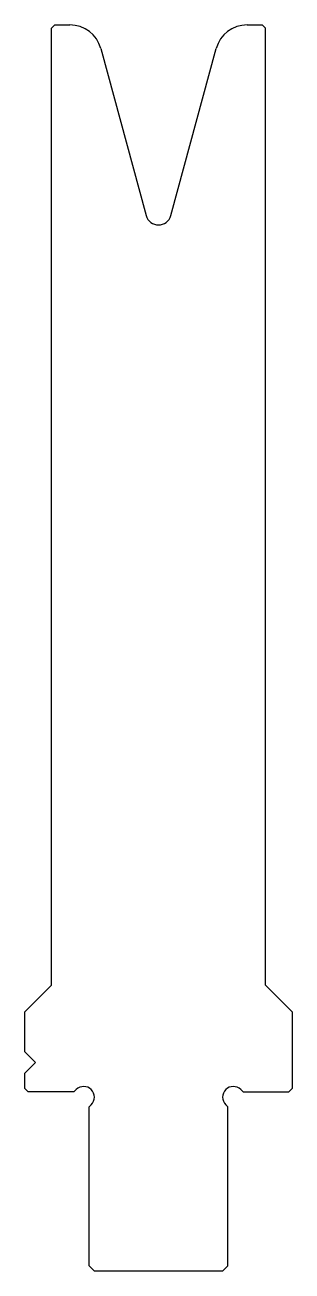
# Model space of a CAD drawing. Header units: metres. Extents: x -12 to 12, y -15 to 102.
import ezdxf

# ---------------------------------------------------------------- set-up
doc = ezdxf.new("R2010")
doc.units = ezdxf.units.M

msp = doc.modelspace()

# ---------------------------------------------------------------- linework, layer by layer
for p, q in [((-9.7, 101.8), (-10, 101.5)), ((-9.7, 101.8), (-8.295125, 101.8)), ((8.295125, 101.8), (9.7, 101.8)), ((10, 101.5), (9.7, 101.8)), ((-10, 11.8), (-10, 101.5)), ((10, 11.8), (10, 101.5)), ((-5.399596, 99.584799), (-1.158212, 83.936137)), ((1.158212, 83.936137), (5.399596, 99.584799)), ((-12.5, 9.3), (-10, 11.8)), ((12.5, 9.3), (10, 11.8)), ((-12.5, 5.55), (-12.5, 9.3)), ((12.5, 9.3), (12.5, 2.1)), ((-12.5, 5.55), (-11.5, 4.55)), ((-11.5, 4.55), (-12.5, 3.55)), ((-12.5, 2.1), (-12.5, 3.55)), ((-12.5, 2.1), (-12.2, 1.8)), ((-7.914214, 1.8), (-12.2, 1.8)), ((-7.707107, 2.007107), (-7.914214, 1.8)), ((7.707107, 2.007107), (7.914214, 1.8)), ((7.914214, 1.8), (12.2, 1.8)), ((12.2, 1.8), (12.5, 2.1)), ((-6.5, 0.385786), (-6.292893, 0.592893)), ((-6.5, -14.5), (-6.5, 0.385786)), ((6.5, 0.385786), (6.292893, 0.592893)), ((6.5, -14.5), (6.5, 0.385786)), ((-6.5, -14.5), (-6, -15)), ((6, -15), (-6, -15)), ((6, -15), (6.5, -14.5))]:
    msp.add_line(p, q)
for centre, radius, start, end in [((-8.295125, 98.8), 3, 15.165, 90), ((8.295125, 98.8), 3, 90, 164.835), ((0, 84.250056), 1.2, 195.165, 344.835), ((-7, 1.3), 1, 315, 135), ((7, 1.3), 1, 45, 225)]:
    msp.add_arc(centre, radius, start, end)

doc.saveas('drawing.dxf')
